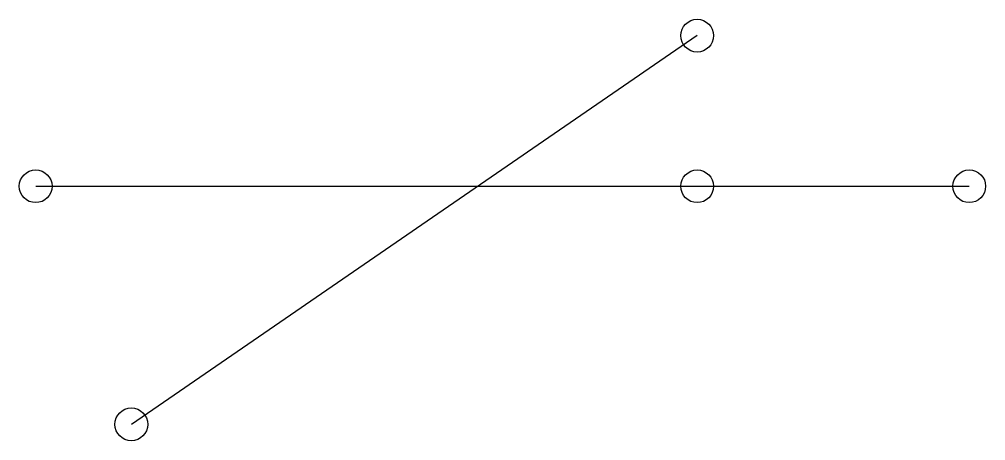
# Model space of a CAD drawing. Header units: millimetres. Extents: x 1514 to 3284, y 1244 to 2017.
import ezdxf

# ---------------------------------------------------------------- set-up
doc = ezdxf.new("R2010")
doc.units = ezdxf.units.MM

msp = doc.modelspace()

# ---------------------------------------------------------------- linework, layer by layer
for p, q in [((2755.9, 1986.7), (1719.5, 1274)), ((1544.3, 1710.5), (3254.3, 1710.5))]:
    msp.add_line(p, q)
for centre in [(2755.9, 1986.7), (1544.3, 1710.5), (2755.9, 1710.5), (3254.3, 1710.5), (1719.5, 1274)]:
    msp.add_circle(centre, 30)

doc.saveas('drawing.dxf')
